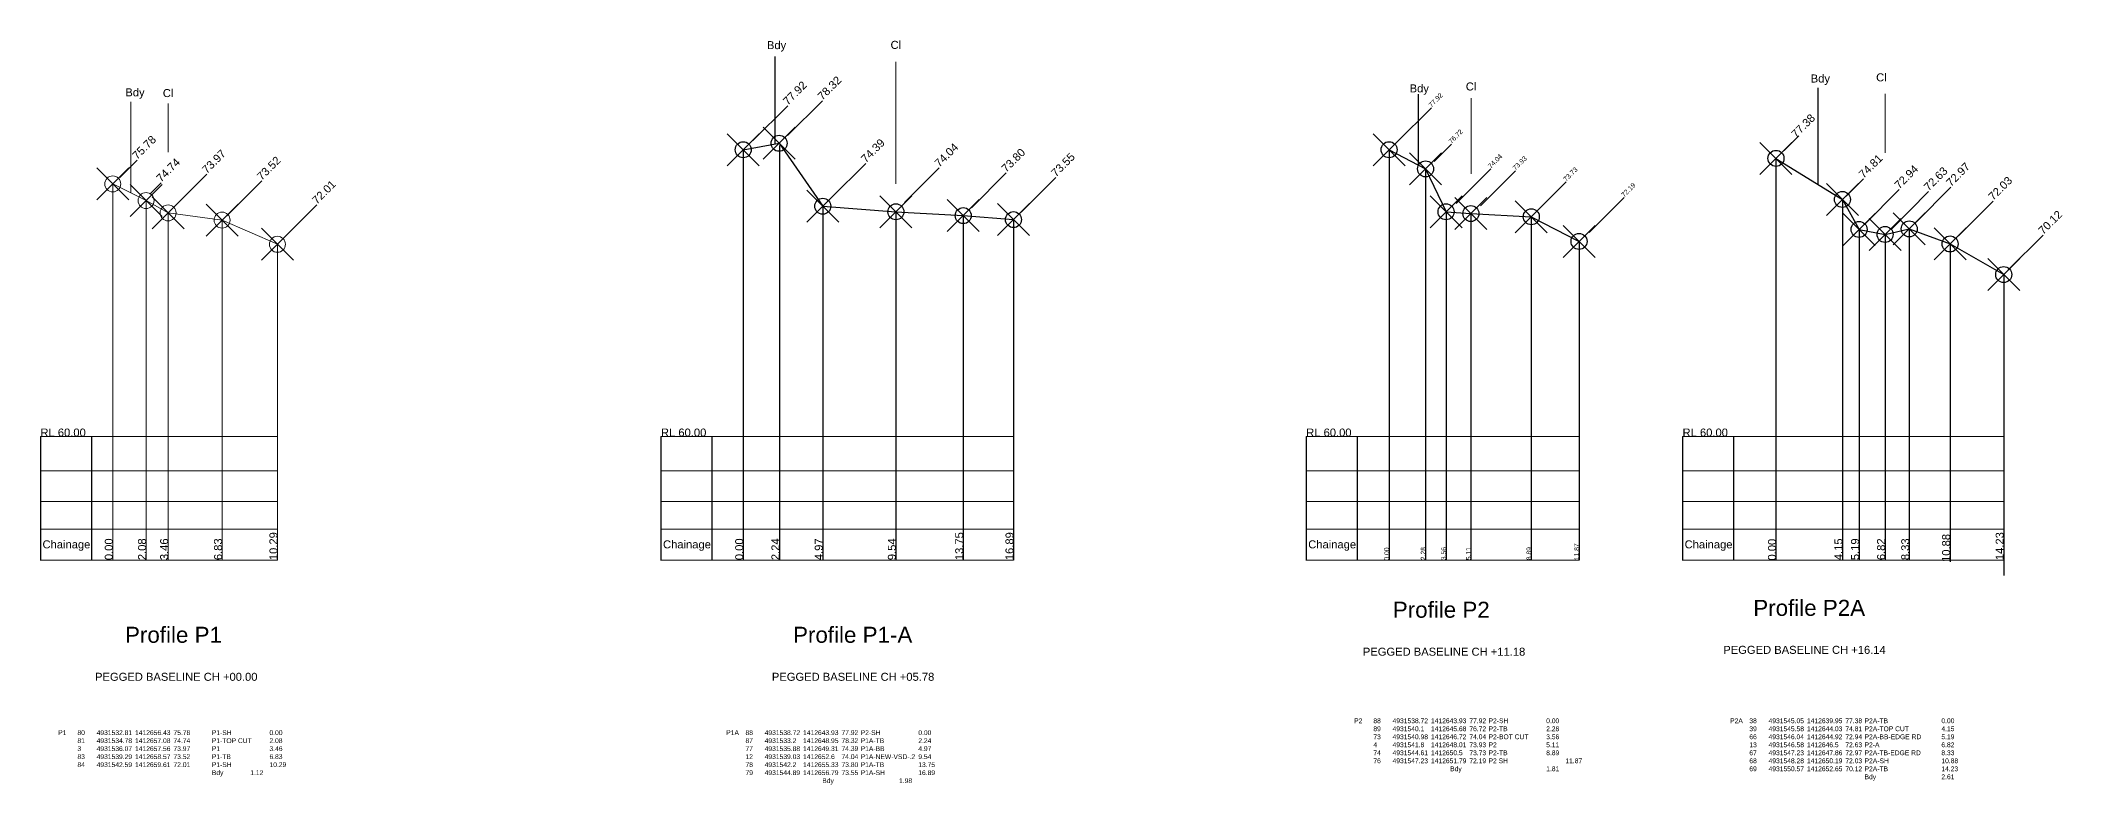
# Model space of a CAD drawing. Header units: millimetres. Extents: x -165355 to 126546, y 38261 to 226811.
# Drawn here: x -165355 to -38991, y 38261 to 84745 of the extents above; entities that cross this region are included whole.
import ezdxf

# ---------------------------------------------------------------- set-up
doc = ezdxf.new("R2010")
doc.units = ezdxf.units.MM
doc.header["$PDMODE"] = 35
doc.header["$PDSIZE"] = 1000
doc.styles.get("Standard").update_dxf_attribs({"font": 'arial.ttf'})

msp = doc.modelspace()

# ---------------------------------------------------------------- linework, layer by layer
at = {"color": 7}
msp.add_line((-119459, 83738), (-119459, 78274), dxfattribs=at)
at = {"lineweight": 0}
for p, q in [((-111899, 83416), (-111899, 75779)), ((-159716, 80916), (-159716, 75220)), ((-118668, 78797), (-116490, 80976)), ((-75953, 81129), (-75953, 76412)), ((-50082, 81407), (-50082, 77719)), ((-157376, 80799), (-157376, 77761)), ((-120830, 78487), (-118652, 80666)), ((-80606, 78367), (-78428, 80545)), ((-56384, 77870), (-55470, 78789)), ((-160403, 76178), (-159314, 77268)), ((-78268, 77185), (-77179, 78274)), ((-158522, 75146), (-157814, 75853)), ((-157138, 74208), (-154960, 76386)), ((-153708, 73788), (-151529, 75967)), ((-115955, 74887), (-113777, 77066)), ((-111363, 74615), (-109184, 76793)), ((-107180, 74286), (-105002, 76465)), ((-104077, 74009), (-101898, 76187)), ((-76892, 74550), (-74714, 76728)), ((-75356, 74423), (-73178, 76601)), ((-72188, 73730), (-70009, 75908)), ((-52516, 75009), (-51427, 76098)), ((-68564, 72750), (-66386, 74928)), ((-51372, 73249), (-49194, 75428)), ((-49704, 72939), (-47361, 75310)), ((-48144, 73401), (-45965, 75580)), ((-45501, 72532), (-43323, 74711)), ((-150261, 72297), (-148083, 74476)), ((-42380, 70408), (-40202, 72587)), ((-165355, 57856), (-150546, 57856)), ((-126578, 57856), (-104549, 57856)), ((-86257, 57856), (-69208, 57856)), ((-62737, 57856), (-42669, 57856)), ((-165355, 55936), (-150546, 55936)), ((-126578, 55936), (-104549, 55936)), ((-86257, 55936), (-69208, 55936)), ((-62737, 55936), (-42669, 55936)), ((-165355, 54223), (-150546, 54223)), ((-126578, 54223), (-104549, 54223)), ((-86257, 54223), (-69208, 54223)), ((-62737, 54223), (-42669, 54223)), ((-165355, 52279), (-150546, 52279)), ((-126578, 52279), (-104549, 52279)), ((-86257, 52279), (-69208, 52279)), ((-62737, 52279), (-42669, 52279))]:
    msp.add_line(p, q, dxfattribs=at)
for p, q in [((-79268, 81398), (-79268, 76970)), ((-54289, 81776), (-54289, 75774)), ((-121439, 77920), (-121439, 52279)), ((-119176, 78190), (-119176, 52279)), ((-81078, 77920), (-81078, 52255)), ((-56899, 77380), (-56899, 52255)), ((-78798, 76720), (-78798, 52279)), ((-52749, 74810), (-52749, 52279)), ((-116469, 74390), (-116469, 52279)), ((-111899, 74040), (-111899, 52279)), ((-107689, 73800), (-107689, 52279)), ((-104549, 73550), (-104549, 52279)), ((-77518, 74040), (-77518, 52279)), ((-75968, 73930), (-75968, 52279)), ((-72188, 73730), (-72188, 52279)), ((-69208, 72190), (-69208, 52279)), ((-51709, 72940), (-51709, 52279)), ((-50082, 72630), (-50082, 52279)), ((-48572, 72970), (-48572, 52279)), ((-46019, 72030), (-46019, 52167)), ((-42669, 70120), (-42669, 51311)), ((-165355, 60000), (-165355, 52255)), ((-162173, 60000), (-162173, 52255)), ((-126578, 60000), (-126578, 52255)), ((-123396, 60000), (-123396, 52255)), ((-86257, 60000), (-86257, 52255)), ((-83075, 60000), (-83075, 52255)), ((-62737, 60000), (-62737, 52255)), ((-59555, 60000), (-59555, 52255))]:
    msp.add_line(p, q)
at = {"color": 7, "lineweight": 0}
for p, q in [((-150546, 60000), (-165355, 60000)), ((-104549, 60000), (-126578, 60000)), ((-69208, 60000), (-86257, 60000)), ((-42669, 60000), (-62737, 60000))]:
    msp.add_line(p, q, dxfattribs=at)
at = {"color": 1}
for points in [[(-121439, 77920), (-119199, 78320), (-116469, 74390), (-111899, 74040), (-107689, 73800), (-104549, 73550)], [(-81078, 77920), (-78798, 76720), (-77518, 74040), (-75968, 73930), (-72188, 73730), (-69208, 72190)], [(-56899, 77380), (-52749, 74810), (-51709, 72940), (-50082, 72630), (-48572, 72970), (-46019, 72030), (-42669, 70120)]]:
    msp.add_lwpolyline(points, dxfattribs=at)
at = {"color": 1, "lineweight": 0}
msp.add_lwpolyline([(-160836, 75780), (-158756, 74740), (-157376, 73970), (-154006, 73520), (-150546, 72010)], dxfattribs=at)
at = {"lineweight": 0}
for points in [[(-160836, 75780), (-160836, 52279)], [(-158756, 74740), (-158756, 52279)], [(-157376, 73970), (-157376, 52279)], [(-154006, 73520), (-154006, 52279)], [(-150546, 72010), (-150546, 52279)]]:
    msp.add_lwpolyline(points, dxfattribs=at)
at = {"color": 7}
for p in [(-121439, 77920), (-119199, 78320), (-81078, 77920), (-56899, 77380), (-78798, 76720), (-116469, 74390), (-111899, 74040), (-107689, 73800), (-77518, 74040), (-75968, 73930), (-72188, 73730), (-52749, 74810), (-104549, 73550), (-51709, 72940), (-50082, 72630), (-48572, 72970), (-69208, 72190), (-46019, 72030), (-42669, 70120)]:
    msp.add_point(p, dxfattribs=at)
at = {"color": 7, "lineweight": 0}
for p in [(-160836, 75780), (-158756, 74740), (-157376, 73970), (-154006, 73520), (-150546, 72010)]:
    msp.add_point(p, dxfattribs=at)

# ---------------------------------------------------------------- texts
at = {"lineweight": 0}
for s, p in [('Bdy', (-119957, 84202)), ('Cl', (-112231, 84218)), ('Cl', (-76283, 81620)), ('Bdy', (-54727, 82118)), ('Cl', (-50640, 82190)), ('Bdy', (-160048, 81255)), ('Cl', (-157708, 81207)), ('Bdy', (-79793, 81500)), ('RL 60.00', (-165355, 60000)), ('RL 60.00', (-126578, 60000)), ('RL 60.00', (-86257, 60000)), ('RL 60.00', (-62737, 60000)), ('Chainage', (-165226, 53015)), ('Chainage', (-126449, 53015)), ('Chainage', (-86128, 53015)), ('Chainage', (-62608, 53015))]:
    msp.add_text(s, height=500, dxfattribs=at).set_placement(p)
for s, height, rotation, p in [('77.92', 500, 45, (-118652, 80666)), ('78.32', 500, 45, (-116490, 80976)), ('77.92', 300, 45, (-78428, 80545)), ('77.38', 500, 45, (-55644, 78614)), ('74.39', 500, 45, (-113777, 77066)), ('76.72', 300, 45, (-77179, 78274)), ('74.04', 500, 45, (-109184, 76793)), ('73.80', 500, 45, (-105002, 76465)), ('73.55', 500, 45, (-101898, 76187)), ('74.04', 300, 45, (-74714, 76728)), ('73.93', 300, 45, (-73178, 76601)), ('74.81', 500, 45, (-51427, 76098)), ('72.97', 500, 45, (-45965, 75580)), ('73.73', 300, 45, (-70009, 75908)), ('72.19', 300, 45, (-66386, 74928)), ('72.94', 500, 45, (-49194, 75428)), ('72.63', 500, 45, (-47361, 75310)), ('72.03', 500, 45, (-43323, 74711)), ('70.12', 500, 45, (-40202, 72587)), ('0.00', 500, 90, (-121439, 52279)), ('2.24', 500, 90, (-119176, 52279)), ('4.97', 500, 90, (-116469, 52279)), ('9.54', 500, 90, (-111899, 52279)), ('13.75', 500, 90, (-107689, 52279)), ('16.89', 500, 90, (-104549, 52279)), ('2.28', 300, 90, (-78798, 52279)), ('3.56', 300, 90, (-77518, 52279)), ('5.11', 300, 90, (-75968, 52279)), ('8.89', 300, 90, (-72188, 52279)), ('11.87', 300, 90, (-69208, 52279)), ('0.00', 500, 90, (-56899, 52255)), ('4.15', 500, 90, (-52749, 52279)), ('5.19', 500, 90, (-51709, 52279)), ('6.82', 500, 90, (-50082, 52279)), ('8.33', 500, 90, (-48572, 52279)), ('10.88', 500, 90, (-46019, 52167)), ('14.23', 500, 90, (-42669, 52279)), ('0.00', 300, 90, (-81078, 52255))]:
    msp.add_text(s, height=height, rotation=rotation).set_placement(p)
for s, rotation, p in [('75.78', 45, (-159314, 77268)), ('74.74', 45, (-157814, 75853)), ('73.97', 45, (-154960, 76386)), ('73.52', 45, (-151529, 75967)), ('72.01', 45, (-148083, 74476)), ('0.00', 90, (-160836, 52279)), ('2.08', 90, (-158756, 52279)), ('3.46', 90, (-157376, 52279)), ('6.83', 90, (-154006, 52279)), ('10.29', 90, (-150546, 52279))]:
    msp.add_text(s, height=500, rotation=rotation, dxfattribs=at).set_placement(p)
at = {"lineweight": 0, "attachment_point": 1}
for s, insert, char_height, width in [('Profile P2', (-80844, 49682), 1000, 8744.6), ('Profile P2A', (-58318, 49799), 1000, 8744.6), ('Profile P1', (-160069, 48116), 1000, 8744.6), ('Profile P1-A', (-118323, 48116), 1000, 8744.6), ('PEGGED BASELINE CH +11.18', (-82717, 46809), 500, 13494.95), ('PEGGED BASELINE CH +16.14', (-60191, 46926), 500, 13494.95), ('PEGGED BASELINE CH +00.00', (-161943, 45242), 500, 13494.95), ('PEGGED BASELINE CH +05.78', (-119647, 45242), 500, 13494.95), ('P1^I80^I4931532.81 ^I1412656.43 ^I75.78 ^I^IP1-SH^I^I0.00 \\P^I81^I4931534.78 ^I1412657.08 ^I74.74 ^I^IP1-TOP CUT^I2.08 \\P^I3^I4931536.07 ^I1412657.56 ^I73.97 ^I^IP1^I^I^I3.46 \\P^I83^I4931539.29 ^I1412658.57 ^I73.52 ^I^IP1-TB^I^I^I6.83 \\P^I84^I4931542.59 ^I1412659.61 ^I72.01 ^I^IP1-SH^I^I10.29 \\P^I^I^I^I^I^I ^I^IBdy^I^I1.12 ', (-164243, 41652), 300, 18013.92), ('P1A^I88^I4931538.72^I1412643.93^I77.92 ^IP2-SH^I^I0.00 \\P^I87^I4931533.2^I1412648.95^I78.32 ^IP1A-TB^I^I2.24 \\P^I77^I4931535.88^I1412649.31^I74.39 ^IP1A-BB^I^I4.97 \\P^I12^I4931539.03^I1412652.6^I74.04 ^IP1A-NEW-VSD-.2^I9.54\\P^I78^I4931542.2^I1412655.33^I73.80 ^IP1A-TB^I^I13.75 \\P^I79^I4931544.89^I1412656.79^I73.55 ^IP1A-SH^I^I16.89 \\P^I^I^I^I^IBdy^I^I^I^I1.98 ', (-122497, 41652), 300, 18013.92)]:
    msp.add_mtext(s, dxfattribs=dict(at, insert=insert, char_height=char_height, width=width))
at = {"color": 7, "char_height": 300, "width": 16722.93, "attachment_point": 1}
for s, insert in [('P2^I88^I4931538.72^I1412643.93^I77.92 ^IP2-SH^I^I0.00 \\P^I89^I4931540.1^I1412645.68^I76.72 ^IP2-TB^I^I^I2.28 \\P^I73^I4931540.98^I1412646.72^I74.04 ^IP2-BOT CUT^I3.56 \\P^I4^I4931541.8^I1412648.01^I73.93 ^IP2^I^I^I5.11 \\P^I74^I4931544.61^I1412650.5^I73.73 ^IP2-TB^I^I^I8.89 \\P^I76^I4931547.23^I1412651.79^I72.19 ^IP2 SH^I^I^I11.87\\P^I^I^I^I^IBdy^I^I^I^I^I1.81 ', (-83259, 42394)), ('P2A^I38^I4931545.05^I1412639.95^I77.38 ^IP2A-TB^I^I^I0.00 \\P^I39^I4931545.58^I1412644.03^I74.81 ^IP2A-TOP CUT^I^I4.15 \\P^I66^I4931546.04^I1412644.92^I72.94 ^IP2A-BB-EDGE RD^I^I5.19 \\P^I13^I4931546.58^I1412646.5^I72.63 ^IP2-A^I^I^I^I6.82 \\P^I67^I4931547.23^I1412647.86^I72.97 ^IP2A-TB-EDGE RD^I^I8.33 \\P^I68^I4931548.28^I1412650.19^I72.03 ^IP2A-SH^I^I^I10.88 \\P^I69^I4931550.57^I1412652.65^I70.12 ^IP2A-TB^I^I^I14.23 \\P^I^I^I^I^I^I^IBdy^I^I^I^I2.61 ', (-59763, 42394))]:
    msp.add_mtext(s, dxfattribs=dict(at, insert=insert))

doc.saveas('drawing.dxf')
